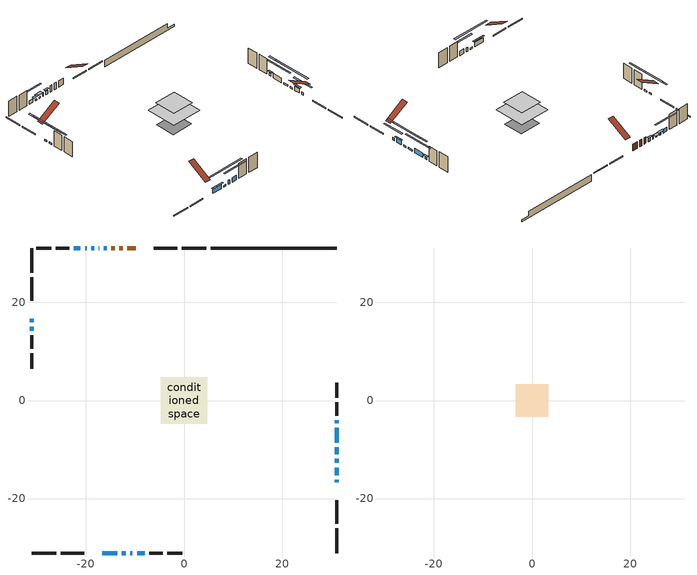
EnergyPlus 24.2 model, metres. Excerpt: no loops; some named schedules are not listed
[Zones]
conditioned space
 floor adiabatic (AdiabaticFloorConstruction): -4.74,-4.74 -4.74,4.74 4.74,4.74 4.74,-4.74 z3.05
 floor foundation (Slab1 construction): -3.35,-3.05 -3.35,3.05 3.35,3.05 3.35,-3.05 z-1.47
 wall outside (RimJoist1 construction): 4.57,31.1 -0.46,31.1 / -31.1,-31.1 -26.07,-31.1 / -31.1,31.1 -31.1,26.07 / 31.1,-31.1 31.1,-26.07 z0.61:0.91
 wall outside (RimJoist2 construction): -1.39,31.1 -6.19,31.1 / -25.14,-31.1 -20.34,-31.1 / -31.1,25.14 -31.1,20.34 / 31.1,-25.14 31.1,-20.34 z0.61:0.91
 wall outside (AdiabaticWallConstruction 1): -9.85,31.1 -11.58,31.1 / -12.51,31.1 -13.19,31.1 / -14.12,31.1 -14.81,31.1 z0.61:2.64
 wall outside (AdiabaticWallConstruction): 31.1,-16.68 31.1,-16.12 z0.61:1.5; 31.1,-15.2 31.1,-13.67 / -16.68,-31.1 -13.63,-31.1 / 31.1,-8.63 31.1,-5.58 / -9.58,-31.1 -8.05,-31.1 z0.61:2.01; -15.74,31.1 -16.33,31.1 z0.61:1.73; -17.25,31.1 -17.41,31.1 / -10.92,-31.1 -10.51,-31.1 z0.61:1.83; 31.1,-12.74 31.1,-11.88 / 31.1,-10.95 31.1,-9.55 / -12.71,-31.1 -11.84,-31.1 / -31.1,15.07 -31.1,14.2 z0.61:1.09; -31.1,16.68 -31.1,15.99 z0.61:1.02; -18.34,31.1 -18.87,31.1 z0.61:1.05; -19.8,31.1 -20.19,31.1 z0.61:1.12; -21.11,31.1 -22.46,31.1 z0.61:1.75; 31.1,-4.65 31.1,-4.06 z0.61:1.53
 wall outside (Wall1 construction): -23.39,31.1 -26.15,31.1 / -7.13,-31.1 -4.36,-31.1 / -31.1,13.28 -31.1,10.52 / 31.1,-3.13 31.1,-0.37 z0.61:5.49
 wall outside (Wall2 construction): -27.08,31.1 -30.17,31.1 / -3.43,-31.1 -0.34,-31.1 / -31.1,9.59 -31.1,6.49 / 31.1,0.56 31.1,3.65 z0.61:5.49
 wall foundation (FoundationWall1 construction): 5.5,31.1,-1.47 5.5,31.1,0.61 28.54,31.1,0.61 28.54,31.1,-0.8 31.1,31.1,-0.8 31.1,31.1,-1.47
 window (WindowConstruction 7): 31.1,-16.68 31.1,-16.12 z0.61:1.5
 window (WindowConstruction 4): 31.1,-15.2 31.1,-13.67 z0.61:2.01
 window (WindowConstruction 5): -15.74,31.1 -16.32,31.1 z0.61:1.73
 window (WindowConstruction 6): -16.68,-31.1 -13.63,-31.1 z0.61:2.01
 window (WindowConstruction 16): -17.25,31.1 -17.41,31.1 z0.61:1.83
 window (WindowConstruction 11): 31.1,-12.74 31.1,-11.88 z0.61:1.09
 window (WindowConstruction 12): 31.1,-10.95 31.1,-9.55 z0.61:1.09
 window (WindowConstruction 13): -12.71,-31.1 -11.84,-31.1 z0.61:1.09
 window (WindowConstruction 14): -31.1,16.68 -31.1,16 z0.61:1.02
 window (WindowConstruction 15): -31.1,15.07 -31.1,14.21 z0.61:1.09
 window (WindowConstruction 8): -10.91,-31.1 -10.51,-31.1 z0.61:1.83
 window (WindowConstruction 9): -18.34,31.1 -18.87,31.1 z0.61:1.04
 window (WindowConstruction 10): -19.8,31.1 -20.18,31.1 z0.61:1.12
 window (WindowConstruction): 31.1,-8.63 31.1,-5.58 z0.61:2.01
 window (WindowConstruction 1): -21.11,31.1 -22.46,31.1 z0.61:1.75
 window (WindowConstruction 2): -9.58,-31.1 -8.05,-31.1 z0.61:2.01
 window (WindowConstruction 3): 31.1,-4.65 31.1,-4.06 z0.61:1.52
 door (Door): -9.85,31.1 -11.58,31.1 z0.61:2.64
 door (Door 1): -12.51,31.1 -13.19,31.1 z0.61:2.64
 door (Door 2): -14.12,31.1 -14.81,31.1 z0.61:2.64
 ceiling adiabatic (AdiabaticFloorConstruction): 4.74,-4.74 4.74,4.74 -4.74,4.74 -4.74,-4.74 z3.05
attic - vented
 floor to conditioned space (Floor1 construction Reversed): -3.35,-3.35 -3.35,3.35 3.35,3.35 3.35,-3.35 z5.49
 roof outside (Roof1 construction): -8.92,31.1,5.49 -8.92,24.87,9.12 -7.12,24.87,9.12 -7.12,31.1,5.49; -17.61,-31.1,5.49 -17.61,-24.87,9.12 -19.41,-24.87,9.12 -19.41,-31.1,5.49; -31.1,17.61,5.49 -24.87,17.61,9.12 -24.87,19.41,9.12 -31.1,19.41,5.49; 31.1,-17.61,5.49 24.87,-17.61,9.12 24.87,-19.41,9.12 31.1,-19.41,5.49
shading: 31.1,-13.1 31.1,-19.7 31.5,-19.7 31.5,-13.1 z4.52; 31.1,-13.27 31.1,-15.6 31.51,-15.6 31.51,-13.27 z2.41; -16.72,31.1 -15.34,31.1 -15.34,31.51 -16.72,31.51 z2.13; -13.24,-31.1 -17.08,-31.1 -17.08,-31.51 -13.24,-31.51 z2.41; 31.1,-6.33 31.1,-18.29 31.5,-18.29 31.5,-6.33 z6.64; 31.1,-4 31.1,-16.5 31.5,-16.5 31.5,-4 z6.64; -6.29,-31.1 -18.26,-31.1 -18.26,-31.5 -6.29,-31.5 z6.64; -31.1,10.45 -31.1,22.23 -31.5,22.23 -31.5,10.45 z6.57; -31.1,8.66 -31.1,20.62 -31.5,20.62 -31.5,8.66 z6.64; -19.63,31.1 -17.58,31.1 -17.58,32.01 -19.63,32.01 z1.8; -20.91,31.1 -19.07,31.1 -19.07,31.5 -20.91,31.5 z1.85; 31.1,-2.44 31.1,-11.77 31.5,-11.77 31.5,-2.44 z5.15; -25.6,31.1 -17.97,31.1 -17.97,31.5 -25.6,31.5 z4.89; -4.91,-31.1 -12.72,-31.1 -12.72,-31.5 -4.91,-31.5 z5.15; 31.1,-3.66 31.1,-5.05 31.5,-5.05 31.5,-3.66 z1.92
[Building]
Building 1: Terrain=Suburbs
[Site:Location]
Sudbury AP_ON: Latitude {deg}=46.63; Longitude {deg}=-80.8; Time Zone {hr}=-5; Elevation {m}=348; Keep Site Location Information=Yes
[Site:GroundTemperature:Shallow]
-0.3816, -2.62727, -2.80711, -1.74143, 2.53671, 6.79491, 10.4865, 12.8251, 13.0238, 11.1217, 7.52425, 3.39668
[Site:WaterMainsTemperature]
Calculation Method=Schedule; Temperature Schedule=mains temperature schedule
[Material] Roughness=Rough; Thermal Absorptance=0.9
Name | Thickness {m} | Conductivity {W/m-K} | Density {kg/m3} | Specific Heat {J/kg-K} | Solar Absorptance | Visible Absorptance
asphalt or fiberglass shingles | 0.00635 | 0.162714 | 1121.4 | 1465.45 | 0.4 | 0.4
ceiling loosefill ins | 0.169333 | 0.0480833 | 16.02 | 1046.75 | 0.7 | 0.7
ceiling stud and cavity | 0.1397 | 0.596506 | 65.682 | 1177.47 | 0.7 | 0.7
concrete 4.0 in. | 0.1016 | 1.803125 | 2242.8 | 837.4 | 0.7 | 0.7
concrete 8.0 in. | 0.2032 | 1.803125 | 2242.8 | 837.4 | 0.7 | 0.7
door material | 0.04445 | 0.188738 | 512.64 | 1214.23 | 0.7 | 0.7
door material 1 | 0.04445 | 0.20624 | 512.64 | 1214.23 | 0.7 | 0.7
exterior vertical ins | 0.0345488 | 0.029427 | 32.04 | 1214.23 | 0.7 | 0.7
floor covering | 0.0127 | 0.0433444 | 54.468 | 1339.84 | 0.6 | 0.6
floor rigid ins; wall rigid ins | 0.512978 | 0.029427 | 32.04 | 1214.23 | 0.7 | 0.7
floor stud and cavity | 0.1397 | 1.75129 | 37.0049 | 1207.88 | 0.7 | 0.7
furniture material conditioned space 1 | 0.1524 | 0.115458 | 640.8 | 1214.23 | 0.6 | 0.6
gypsum board | 0.00254 | 0.160291 | 801 | 837.4 | 0.6 | 0.6
gypsum board 1 | 0.0127 | 0.160291 | 801 | 837.4 | 0.6 | 0.6
gypsum board 2 | 0.0127 | 0.160291 | 801 | 837.4 | 0.7 | 0.7
osb sheathing 0.5 in. | 0.0127 | 0.115458 | 512.64 | 1214.23 | 0.7 | 0.7
osb sheathing 0.75 in. | 0.01905 | 0.115458 | 512.64 | 1214.23 | 0.7 | 0.7
rim joist stud and cavity | 0.0508 | 0.177588 | 50.32683 | 1063.81 | 0.6 | 0.6
rim joist stud and cavity 1 | 0.0508 | 0.571797 | 50.32683 | 1063.81 | 0.6 | 0.6
wall stud and cavity | 0.0889 | 0.264034 | 50.32683 | 1063.81 | 0.7 | 0.7
wall stud and cavity 1 | 0.1397 | 1.27985 | 139.0536 | 1170.24 | 0.7 | 0.7
wall stud and cavity 2 | 0.0889 | 0.380278 | 52.3479 | 1209.89 | 0.7 | 0.7
wall stud and cavity 3 | 0.0889 | 0.391764 | 83.0341 | 1211.67 | 0.7 | 0.7
wood siding | 0.00254 | 0.102417 | 544.68 | 1172.36 | 0.4 | 0.4
wood siding 1 | 0.0254 | 0.102417 | 544.68 | 1172.36 | 0.4 | 0.4
wood siding 2; wood siding 3; wood siding 4 | 0.0254 | 0.102417 | 544.68 | 1172.36 | 0.7 | 0.7
[WindowMaterial:SimpleGlazingSystem]
Name | U-Factor {W/m2-K} | Solar Heat Gain Coefficient
WindowMaterial | 2.78903 | 0.6
WindowMaterial 1 | 2.78449 | 0.57
WindowMaterial 10 | 4.55546 | 0.53
WindowMaterial 2 | 2.762347 | 0.46
WindowMaterial 3 | 2.76632 | 0.48
WindowMaterial 4 | 5.31063 | 0.67
WindowMaterial 5 | 4.93078 | 0.6
WindowMaterial 6 | 4.81665 | 0.58
WindowMaterial 7 | 4.70366 | 0.52
WindowMaterial 8 | 4.863207 | 0.56
WindowMaterial 9 | 4.99721 | 0.62
[Construction]
AdiabaticFloorConstruction: floor stud and cavity, floor rigid ins, osb sheathing 0.75 in., floor covering
AdiabaticWallConstruction: wood siding 3, wall rigid ins, wall stud and cavity 2, gypsum board 1
AdiabaticWallConstruction 1: wood siding 4, wall rigid ins, wall stud and cavity 2, gypsum board 1
Door: door material
Door 1; Door 2: door material 1
Floor1 construction Reversed: gypsum board 1, ceiling stud and cavity, ceiling loosefill ins
FoundationWall1 construction: concrete 8.0 in., gypsum board 2
furniture construction conditioned space 1: furniture material conditioned space 1
PartitionWallConstruction: gypsum board 1, wall stud and cavity 3, gypsum board 1
RimJoist1 construction: wood siding 2, rim joist stud and cavity
RimJoist2 construction: wood siding 2, rim joist stud and cavity 1
Roof1 construction: asphalt or fiberglass shingles
Slab1 construction: concrete 4.0 in.
Wall1 construction: wood siding, wall stud and cavity, gypsum board
Wall2 construction: wood siding 1, osb sheathing 0.5 in., wall stud and cavity 1, gypsum board 1
WindowConstruction; WindowConstruction 2; WindowConstruction 4; WindowConstruction 6: WindowMaterial
WindowConstruction 1: WindowMaterial 1
WindowConstruction 10: WindowMaterial 6
WindowConstruction 11; WindowConstruction 13; WindowConstruction 15: WindowMaterial 7
WindowConstruction 12: WindowMaterial 8
WindowConstruction 14: WindowMaterial 9
WindowConstruction 16: WindowMaterial 10
WindowConstruction 3: WindowMaterial 2
WindowConstruction 5: WindowMaterial 3
WindowConstruction 7; WindowConstruction 8: WindowMaterial 4
WindowConstruction 9: WindowMaterial 5
[Zone] Multiplier=1; Part of Total Floor Area=Yes
Name | Volume {m3}
attic - vented | 25.2408
conditioned space | 332.6
[Space]
Name | Zone | Volume {m3}
attic - vented 1 | attic - vented | 25.2408
conditioned space 1 | conditioned space | 332.6
[ZoneInfiltration:EffectiveLeakageArea]
infil attic - vented 1: Zone or Space=attic - vented 1; Schedule=Always On Discrete; Effective Air Leakage Area {cm2}=1736.9; Stack Coefficient=0.000252534; Wind Coefficient=1.07369e-05
[ZoneMixing]
whole house fan mix: Zone or Space=attic - vented; Schedule=Always On Continuous; Design Flow Rate Calculation Method=Flow/Zone; Design Flow Rate {m3/s}=0; Source Zone or Space=conditioned space
[SurfaceProperty:ExposedFoundationPerimeter]
Slab1: Exposed Perimeter Calculation Method=TotalExposedPerimeter; Total Exposed Perimeter {m}=25.604
[InternalMass] Zone or ZoneList=conditioned space; Space or SpaceList=conditioned space 1
Name | Construction | Surface Area {m2}
furniture mass conditioned space 1 | furniture construction conditioned space 1 | 52.2398
partition wall mass | PartitionWallConstruction | 130.599
[Lights]
interior lighting: Zone or ZoneList or Space or SpaceList=conditioned space 1; Schedule=interior lighting schedule; Design Level Calculation Method=LightingLevel; Lighting Level {W}=343.2; Return Air Fraction=0; Fraction Radiant=0.6; Fraction Visible=0.2; Fraction Replaceable=1
[People]
occupants: Zone or ZoneList or Space or SpaceList=conditioned space 1; Number of People Schedule=occupants schedule; Number of People Calculation Method=People; Number of People=3; Fraction Radiant=0.314171; Sensible Heat Fraction=0.56303; Activity Level Schedule=occupants activity schedule; Carbon Dioxide Generation Rate {m3/s-W}=0; Enable ASHRAE 55 Comfort Warnings=No; Mean Radiant Temperature Calculation Type=EnclosureAveraged
[ElectricEquipment] Zone or ZoneList or Space or SpaceList=conditioned space 1; Design Level Calculation Method=EquipmentLevel
Name | Schedule | Design Level {W} | Fraction Latent | Fraction Radiant | Fraction Lost
clothes dryer | clothes dryer schedule | 140.772 | 0.015 | 0.081 | 0.85
clothes washer | clothes washer schedule | 32.1985 | 0.03 | 0.162 | 0.7
cooking range | cooking range schedule | 215.147 | 0.08 | 0.432 | 0.2
dishwasher | dishwasher schedule | 66.8632 | 0.3 | 0.18 | 0.4
fridge | fridge schedule | 72.9452 | 0 | 0.6 | 0
mech vent house fan | mech vent house fan schedule | 0 | 0 | 0 | 1
mech vent house fan cfis | mech vent house fan cfis schedule | 0 | 0 | 0 | 0
misc plug loads | misc plug loads schedule | 494.7 | 0.045 | 0.513 | 0.1
whole house fan | Always On Discrete | 0 | 0 | 0 | 1
[OtherEquipment] Zone or ZoneList or Space or SpaceList=conditioned space 1; Design Level Calculation Method=EquipmentLevel
Name | Fuel Type | Schedule | Design Level {W} | Fraction Latent | Fraction Radiant | Fraction Lost
clothes dryer 1 | Electricity | clothes dryer schedule | 0 | 0.015 | 0.081 | 0.85
cooking range 1 | Electricity | cooking range schedule | 0 | 0.08 | 0.432 | 0.2
general water use latent | None | general water use schedule | 62.594 | 1 | 0 | 0
general water use sensible | None | general water use schedule | -61.6891 | 0 | 0.6 | 0
mech vent house fan latent load | None | Always On Discrete | 0 | 1 | 0 | 0
mech vent house fan sensible load | None | Always On Discrete | 0 | 0 | 0 | 0
water heater energy adjustment1 | Electricity | Always On Discrete | 0.01 | 0 | 0 | 1
[ZoneInfiltration:DesignFlowRate] Zone or ZoneList or Space or SpaceList=conditioned space 1; Schedule=Always On Discrete; Design Flow Rate Calculation Method=Flow/Zone; Design Flow Rate {m3/s}=0
infil flow; natural vent flow; whole house fan flow
[Foundation:Kiva]
Foundation Kiva 1: Initial Indoor Air Temperature {C}=18; Wall Height Above Grade {m}=0.609996; Wall Depth Below Slab {m}=0.2032; Custom Block Material Name 1=exterior vertical ins; Custom Block Depth 1 {m}=2.07999; Custom Block X Position 1 {m}=0.2159; Custom Block Z Position 1 {m}=0
[Foundation:Kiva:Settings]
Soil Conductivity {W/m-K}=0.849921; Soil Density {kg/m3}=1842.3; Soil Specific Heat {J/kg-K}=418.7; Ground Solar Absorptivity=0.9; Ground Thermal Absorptivity=0.9; Ground Surface Roughness {m}=0.03; Far-Field Width {m}=40; Deep-Ground Boundary Condition=ZeroFlux; Deep-Ground Depth {m}=40; Minimum Cell Dimension {m}=0.2; Maximum Cell Growth Coefficient=3; Simulation Timestep=Timestep
[Exterior:Lights]
exterior lighting: Schedule=exterior lighting schedule; Design Level {W}=75.6
[Schedule:Constant]
Name | Hourly Value
Always On Continuous; mech vent house fan schedule; mech vent house fan cfis schedule; Always On Discrete | 1
occupants activity schedule | 117.228
fridge schedule | 0
[Schedule:Week:Daily]
interior lighting schedule Week Rule - Jan1-Jan27: interior lighting schedule day, interior lighting schedule day, interior lighting schedule day, interior lighting schedule day, interior lighting schedule day, interior lighting schedule day, interior lighting schedule day, interior lighting schedule default day, interior lighting schedule default day, interior lighting schedule default day, interior lighting schedule default day, interior lighting schedule default day
interior lighting schedule Week Rule - Jan28-Feb3: interior lighting schedule day, interior lighting schedule day, interior lighting schedule day, interior lighting schedule day, interior lighting schedule day 1, interior lighting schedule day 1, interior lighting schedule day 1, interior lighting schedule default day, interior lighting schedule default day, interior lighting schedule default day, interior lighting schedule default day, interior lighting schedule default day
interior lighting schedule Week Rule - Feb4-Feb24: interior lighting schedule day 1, interior lighting schedule day 1, interior lighting schedule day 1, interior lighting schedule day 1, interior lighting schedule day 1, interior lighting schedule day 1, interior lighting schedule day 1, interior lighting schedule default day, interior lighting schedule default day, interior lighting schedule default day, interior lighting schedule default day, interior lighting schedule default day
interior lighting schedule Week Rule - Feb25-Mar3: interior lighting schedule day 1, interior lighting schedule day 1, interior lighting schedule day 1, interior lighting schedule day 1, interior lighting schedule day 2, interior lighting schedule day 2, interior lighting schedule day 2, interior lighting schedule default day, interior lighting schedule default day, interior lighting schedule default day, interior lighting schedule default day, interior lighting schedule default day
interior lighting schedule Week Rule - Mar4-Mar31: interior lighting schedule day 2, interior lighting schedule day 2, interior lighting schedule day 2, interior lighting schedule day 2, interior lighting schedule day 2, interior lighting schedule day 2, interior lighting schedule day 2, interior lighting schedule default day, interior lighting schedule default day, interior lighting schedule default day, interior lighting schedule default day, interior lighting schedule default day
interior lighting schedule Week Rule - Apr1-Apr28: interior lighting schedule day 3, interior lighting schedule day 3, interior lighting schedule day 3, interior lighting schedule day 3, interior lighting schedule day 3, interior lighting schedule day 3, interior lighting schedule day 3, interior lighting schedule default day, interior lighting schedule default day, interior lighting schedule default day, interior lighting schedule default day, interior lighting schedule default day
interior lighting schedule Week Rule - Apr29-May5: interior lighting schedule day 3, interior lighting schedule day 3, interior lighting schedule day 4, interior lighting schedule day 4, interior lighting schedule day 4, interior lighting schedule day 4, interior lighting schedule day 4, interior lighting schedule default day, interior lighting schedule default day, interior lighting schedule default day, interior lighting schedule default day, interior lighting schedule default day
interior lighting schedule Week Rule - May6-May26: interior lighting schedule day 4, interior lighting schedule day 4, interior lighting schedule day 4, interior lighting schedule day 4, interior lighting schedule day 4, interior lighting schedule day 4, interior lighting schedule day 4, interior lighting schedule default day, interior lighting schedule default day, interior lighting schedule default day, interior lighting schedule default day, interior lighting schedule default day
interior lighting schedule Week Rule - May27-Jun2: interior lighting schedule day 4, interior lighting schedule day 4, interior lighting schedule day 4, interior lighting schedule day 4, interior lighting schedule day 4, interior lighting schedule day 5, interior lighting schedule day 5, interior lighting schedule default day, interior lighting schedule default day, interior lighting schedule default day, interior lighting schedule default day, interior lighting schedule default day
interior lighting schedule Week Rule - Jun3-Jun30: interior lighting schedule day 5, interior lighting schedule day 5, interior lighting schedule day 5, interior lighting schedule day 5, interior lighting schedule day 5, interior lighting schedule day 5, interior lighting schedule day 5, interior lighting schedule default day, interior lighting schedule default day, interior lighting schedule default day, interior lighting schedule default day, interior lighting schedule default day
interior lighting schedule Week Rule - Jul1-Jul28: interior lighting schedule day 6, interior lighting schedule day 6, interior lighting schedule day 6, interior lighting schedule day 6, interior lighting schedule day 6, interior lighting schedule day 6, interior lighting schedule day 6, interior lighting schedule default day, interior lighting schedule default day, interior lighting schedule default day, interior lighting schedule default day, interior lighting schedule default day
interior lighting schedule Week Rule - Jul29-Aug4: interior lighting schedule day 6, interior lighting schedule day 6, interior lighting schedule day 6, interior lighting schedule day 7, interior lighting schedule day 7, interior lighting schedule day 7, interior lighting schedule day 7, interior lighting schedule default day, interior lighting schedule default day, interior lighting schedule default day, interior lighting schedule default day, interior lighting schedule default day
interior lighting schedule Week Rule - Aug5-Aug25: interior lighting schedule day 7, interior lighting schedule day 7, interior lighting schedule day 7, interior lighting schedule day 7, interior lighting schedule day 7, interior lighting schedule day 7, interior lighting schedule day 7, interior lighting schedule default day, interior lighting schedule default day, interior lighting schedule default day, interior lighting schedule default day, interior lighting schedule default day
interior lighting schedule Week Rule - Aug26-Sep1: interior lighting schedule day 7, interior lighting schedule day 7, interior lighting schedule day 7, interior lighting schedule day 7, interior lighting schedule day 7, interior lighting schedule day 7, interior lighting schedule day 8, interior lighting schedule default day, interior lighting schedule default day, interior lighting schedule default day, interior lighting schedule default day, interior lighting schedule default day
interior lighting schedule Week Rule - Sep2-Sep29: interior lighting schedule day 8, interior lighting schedule day 8, interior lighting schedule day 8, interior lighting schedule day 8, interior lighting schedule day 8, interior lighting schedule day 8, interior lighting schedule day 8, interior lighting schedule default day, interior lighting schedule default day, interior lighting schedule default day, interior lighting schedule default day, interior lighting schedule default day
interior lighting schedule Week Rule - Sep30-Oct6: interior lighting schedule day 8, interior lighting schedule day 9, interior lighting schedule day 9, interior lighting schedule day 9, interior lighting schedule day 9, interior lighting schedule day 9, interior lighting schedule day 9, interior lighting schedule default day, interior lighting schedule default day, interior lighting schedule default day, interior lighting schedule default day, interior lighting schedule default day
interior lighting schedule Week Rule - Oct7-Oct27: interior lighting schedule day 9, interior lighting schedule day 9, interior lighting schedule day 9, interior lighting schedule day 9, interior lighting schedule day 9, interior lighting schedule day 9, interior lighting schedule day 9, interior lighting schedule default day, interior lighting schedule default day, interior lighting schedule default day, interior lighting schedule default day, interior lighting schedule default day
interior lighting schedule Week Rule - Oct28-Nov3: interior lighting schedule day 9, interior lighting schedule day 9, interior lighting schedule day 9, interior lighting schedule day 9, interior lighting schedule day 10, interior lighting schedule day 10, interior lighting schedule day 10, interior lighting schedule default day, interior lighting schedule default day, interior lighting schedule default day, interior lighting schedule default day, interior lighting schedule default day
interior lighting schedule Week Rule - Nov4-Nov24: interior lighting schedule day 10, interior lighting schedule day 10, interior lighting schedule day 10, interior lighting schedule day 10, interior lighting schedule day 10, interior lighting schedule day 10, interior lighting schedule day 10, interior lighting schedule default day, interior lighting schedule default day, interior lighting schedule default day, interior lighting schedule default day, interior lighting schedule default day
interior lighting schedule Week Rule - Nov25-Dec1: interior lighting schedule day 10, interior lighting schedule day 10, interior lighting schedule day 10, interior lighting schedule day 10, interior lighting schedule day 10, interior lighting schedule day 10, interior lighting schedule day 11, interior lighting schedule default day, interior lighting schedule default day, interior lighting schedule default day, interior lighting schedule default day, interior lighting schedule default day
interior lighting schedule Week Rule - Dec2-Dec31: interior lighting schedule day 11, interior lighting schedule day 11, interior lighting schedule day 11, interior lighting schedule day 11, interior lighting schedule day 11, interior lighting schedule day 11, interior lighting schedule day 11, interior lighting schedule default day, interior lighting schedule default day, interior lighting schedule default day, interior lighting schedule default day, interior lighting schedule default day
occupants schedule Week Rule - Jan1-Dec31: occupants schedule day, occupants schedule day, occupants schedule day, occupants schedule day, occupants schedule day, occupants schedule day, occupants schedule day, occupants schedule default day, occupants schedule default day, occupants schedule default day, occupants schedule default day, occupants schedule default day
clothes dryer schedule Week Rule - Jan1-Dec31: clothes dryer schedule day, clothes dryer schedule day, clothes dryer schedule day, clothes dryer schedule day, clothes dryer schedule day, clothes dryer schedule day, clothes dryer schedule day, clothes dryer schedule default day, clothes dryer schedule default day, clothes dryer schedule default day, clothes dryer schedule default day, clothes dryer schedule default day
clothes washer schedule Week Rule - Jan1-Dec31: clothes washer schedule day, clothes washer schedule day, clothes washer schedule day, clothes washer schedule day, clothes washer schedule day, clothes washer schedule day, clothes washer schedule day, clothes washer schedule default day, clothes washer schedule default day, clothes washer schedule default day, clothes washer schedule default day, clothes washer schedule default day
cooking range schedule Week Rule - Jan1-Dec31: cooking range schedule day, cooking range schedule day, cooking range schedule day, cooking range schedule day, cooking range schedule day, cooking range schedule day, cooking range schedule day, cooking range schedule default day, cooking range schedule default day, cooking range schedule default day, cooking range schedule default day, cooking range schedule default day
dishwasher schedule Week Rule - Jan1-Dec31: dishwasher schedule day, dishwasher schedule day, dishwasher schedule day, dishwasher schedule day, dishwasher schedule day, dishwasher schedule day, dishwasher schedule day, dishwasher schedule default day, dishwasher schedule default day, dishwasher schedule default day, dishwasher schedule default day, dishwasher schedule default day
misc plug loads schedule Week Rule - Jan1-Dec31: misc plug loads schedule day, misc plug loads schedule day, misc plug loads schedule day, misc plug loads schedule day, misc plug loads schedule day, misc plug loads schedule day, misc plug loads schedule day, misc plug loads schedule default day, misc plug loads schedule default day, misc plug loads schedule default day, misc plug loads schedule default day, misc plug loads schedule default day
general water use schedule Week Rule - Jan1-Dec31: general water use schedule day, general water use schedule day, general water use schedule day, general water use schedule day, general water use schedule day, general water use schedule day, general water use schedule day, general water use schedule default day, general water use schedule default day, general water use schedule default day, general water use schedule default day, general water use schedule default day
exterior lighting schedule Week Rule - Jan1-Jan27: exterior lighting schedule day, exterior lighting schedule day, exterior lighting schedule day, exterior lighting schedule day, exterior lighting schedule day, exterior lighting schedule day, exterior lighting schedule day, exterior lighting schedule default day, exterior lighting schedule default day, exterior lighting schedule default day, exterior lighting schedule default day, exterior lighting schedule default day
exterior lighting schedule Week Rule - Jan28-Feb3: exterior lighting schedule day, exterior lighting schedule day, exterior lighting schedule day, exterior lighting schedule day, exterior lighting schedule day 1, exterior lighting schedule day 1, exterior lighting schedule day 1, exterior lighting schedule default day, exterior lighting schedule default day, exterior lighting schedule default day, exterior lighting schedule default day, exterior lighting schedule default day
exterior lighting schedule Week Rule - Feb4-Feb24: exterior lighting schedule day 1, exterior lighting schedule day 1, exterior lighting schedule day 1, exterior lighting schedule day 1, exterior lighting schedule day 1, exterior lighting schedule day 1, exterior lighting schedule day 1, exterior lighting schedule default day, exterior lighting schedule default day, exterior lighting schedule default day, exterior lighting schedule default day, exterior lighting schedule default day
exterior lighting schedule Week Rule - Feb25-Mar3: exterior lighting schedule day 1, exterior lighting schedule day 1, exterior lighting schedule day 1, exterior lighting schedule day 1, exterior lighting schedule day 2, exterior lighting schedule day 2, exterior lighting schedule day 2, exterior lighting schedule default day, exterior lighting schedule default day, exterior lighting schedule default day, exterior lighting schedule default day, exterior lighting schedule default day
exterior lighting schedule Week Rule - Mar4-Mar31: exterior lighting schedule day 2, exterior lighting schedule day 2, exterior lighting schedule day 2, exterior lighting schedule day 2, exterior lighting schedule day 2, exterior lighting schedule day 2, exterior lighting schedule day 2, exterior lighting schedule default day, exterior lighting schedule default day, exterior lighting schedule default day, exterior lighting schedule default day, exterior lighting schedule default day
exterior lighting schedule Week Rule - Apr1-Apr28: exterior lighting schedule day 3, exterior lighting schedule day 3, exterior lighting schedule day 3, exterior lighting schedule day 3, exterior lighting schedule day 3, exterior lighting schedule day 3, exterior lighting schedule day 3, exterior lighting schedule default day, exterior lighting schedule default day, exterior lighting schedule default day, exterior lighting schedule default day, exterior lighting schedule default day
exterior lighting schedule Week Rule - Apr29-May5: exterior lighting schedule day 3, exterior lighting schedule day 3, exterior lighting schedule day 4, exterior lighting schedule day 4, exterior lighting schedule day 4, exterior lighting schedule day 4, exterior lighting schedule day 4, exterior lighting schedule default day, exterior lighting schedule default day, exterior lighting schedule default day, exterior lighting schedule default day, exterior lighting schedule default day
exterior lighting schedule Week Rule - May6-May26: exterior lighting schedule day 4, exterior lighting schedule day 4, exterior lighting schedule day 4, exterior lighting schedule day 4, exterior lighting schedule day 4, exterior lighting schedule day 4, exterior lighting schedule day 4, exterior lighting schedule default day, exterior lighting schedule default day, exterior lighting schedule default day, exterior lighting schedule default day, exterior lighting schedule default day
exterior lighting schedule Week Rule - May27-Jun2: exterior lighting schedule day 4, exterior lighting schedule day 4, exterior lighting schedule day 4, exterior lighting schedule day 4, exterior lighting schedule day 4, exterior lighting schedule day 5, exterior lighting schedule day 5, exterior lighting schedule default day, exterior lighting schedule default day, exterior lighting schedule default day, exterior lighting schedule default day, exterior lighting schedule default day
exterior lighting schedule Week Rule - Jun3-Jun30: exterior lighting schedule day 5, exterior lighting schedule day 5, exterior lighting schedule day 5, exterior lighting schedule day 5, exterior lighting schedule day 5, exterior lighting schedule day 5, exterior lighting schedule day 5, exterior lighting schedule default day, exterior lighting schedule default day, exterior lighting schedule default day, exterior lighting schedule default day, exterior lighting schedule default day
exterior lighting schedule Week Rule - Jul1-Jul28: exterior lighting schedule day 6, exterior lighting schedule day 6, exterior lighting schedule day 6, exterior lighting schedule day 6, exterior lighting schedule day 6, exterior lighting schedule day 6, exterior lighting schedule day 6, exterior lighting schedule default day, exterior lighting schedule default day, exterior lighting schedule default day, exterior lighting schedule default day, exterior lighting schedule default day
exterior lighting schedule Week Rule - Jul29-Aug4: exterior lighting schedule day 6, exterior lighting schedule day 6, exterior lighting schedule day 6, exterior lighting schedule day 7, exterior lighting schedule day 7, exterior lighting schedule day 7, exterior lighting schedule day 7, exterior lighting schedule default day, exterior lighting schedule default day, exterior lighting schedule default day, exterior lighting schedule default day, exterior lighting schedule default day
exterior lighting schedule Week Rule - Aug5-Aug25: exterior lighting schedule day 7, exterior lighting schedule day 7, exterior lighting schedule day 7, exterior lighting schedule day 7, exterior lighting schedule day 7, exterior lighting schedule day 7, exterior lighting schedule day 7, exterior lighting schedule default day, exterior lighting schedule default day, exterior lighting schedule default day, exterior lighting schedule default day, exterior lighting schedule default day
exterior lighting schedule Week Rule - Aug26-Sep1: exterior lighting schedule day 7, exterior lighting schedule day 7, exterior lighting schedule day 7, exterior lighting schedule day 7, exterior lighting schedule day 7, exterior lighting schedule day 7, exterior lighting schedule day 8, exterior lighting schedule default day, exterior lighting schedule default day, exterior lighting schedule default day, exterior lighting schedule default day, exterior lighting schedule default day
exterior lighting schedule Week Rule - Sep2-Sep29: exterior lighting schedule day 8, exterior lighting schedule day 8, exterior lighting schedule day 8, exterior lighting schedule day 8, exterior lighting schedule day 8, exterior lighting schedule day 8, exterior lighting schedule day 8, exterior lighting schedule default day, exterior lighting schedule default day, exterior lighting schedule default day, exterior lighting schedule default day, exterior lighting schedule default day
exterior lighting schedule Week Rule - Sep30-Oct6: exterior lighting schedule day 8, exterior lighting schedule day 9, exterior lighting schedule day 9, exterior lighting schedule day 9, exterior lighting schedule day 9, exterior lighting schedule day 9, exterior lighting schedule day 9, exterior lighting schedule default day, exterior lighting schedule default day, exterior lighting schedule default day, exterior lighting schedule default day, exterior lighting schedule default day
exterior lighting schedule Week Rule - Oct7-Oct27: exterior lighting schedule day 9, exterior lighting schedule day 9, exterior lighting schedule day 9, exterior lighting schedule day 9, exterior lighting schedule day 9, exterior lighting schedule day 9, exterior lighting schedule day 9, exterior lighting schedule default day, exterior lighting schedule default day, exterior lighting schedule default day, exterior lighting schedule default day, exterior lighting schedule default day
exterior lighting schedule Week Rule - Oct28-Nov3: exterior lighting schedule day 9, exterior lighting schedule day 9, exterior lighting schedule day 9, exterior lighting schedule day 9, exterior lighting schedule day 10, exterior lighting schedule day 10, exterior lighting schedule day 10, exterior lighting schedule default day, exterior lighting schedule default day, exterior lighting schedule default day, exterior lighting schedule default day, exterior lighting schedule default day
[Schedule:Year]
interior lighting schedule: interior lighting schedule Week Rule - Jan1-Jan27, 1, 1, 1, 27, interior lighting schedule Week Rule - Jan28-Feb3, 1, 28, 2, 3, interior lighting schedule Week Rule - Feb4-Feb24, 2, 4, 2, 24, interior lighting schedule Week Rule - Feb25-Mar3, 2, 25, 3, 3, interior lighting schedule Week Rule - Mar4-Mar31, 3, 4, 3, 31, interior lighting schedule Week Rule - Apr1-Apr28, 4, 1, 4, 28, interior lighting schedule Week Rule - Apr29-May5, 4, 29, 5, 5, interior lighting schedule Week Rule - May6-May26, 5, 6, 5, 26, interior lighting schedule Week Rule - May27-Jun2, 5, 27, 6, 2, interior lighting schedule Week Rule - Jun3-Jun30, 6, 3, 6, 30, interior lighting schedule Week Rule - Jul1-Jul28, 7, 1, 7, 28, interior lighting schedule Week Rule - Jul29-Aug4, 7, 29, 8, 4, interior lighting schedule Week Rule - Aug5-Aug25, 8, 5, 8, 25, interior lighting schedule Week Rule - Aug26-Sep1, 8, 26, 9, 1, interior lighting schedule Week Rule - Sep2-Sep29, 9, 2, 9, 29, interior lighting schedule Week Rule - Sep30-Oct6, 9, 30, 10, 6, interior lighting schedule Week Rule - Oct7-Oct27, 10, 7, 10, 27, interior lighting schedule Week Rule - Oct28-Nov3, 10, 28, 11, 3, interior lighting schedule Week Rule - Nov4-Nov24, 11, 4, 11, 24, interior lighting schedule Week Rule - Nov25-Dec1, 11, 25, 12, 1, interior lighting schedule Week Rule - Dec2-Dec31, 12, 2, 12, 31
occupants schedule: occupants schedule Week Rule - Jan1-Dec31, 1, 1, 12, 31
clothes dryer schedule: clothes dryer schedule Week Rule - Jan1-Dec31, 1, 1, 12, 31
clothes washer schedule: clothes washer schedule Week Rule - Jan1-Dec31, 1, 1, 12, 31
cooking range schedule: cooking range schedule Week Rule - Jan1-Dec31, 1, 1, 12, 31
dishwasher schedule: dishwasher schedule Week Rule - Jan1-Dec31, 1, 1, 12, 31
misc plug loads schedule: misc plug loads schedule Week Rule - Jan1-Dec31, 1, 1, 12, 31
general water use schedule: general water use schedule Week Rule - Jan1-Dec31, 1, 1, 12, 31
exterior lighting schedule: exterior lighting schedule Week Rule - Jan1-Jan27, 1, 1, 1, 27, exterior lighting schedule Week Rule - Jan28-Feb3, 1, 28, 2, 3, exterior lighting schedule Week Rule - Feb4-Feb24, 2, 4, 2, 24, exterior lighting schedule Week Rule - Feb25-Mar3, 2, 25, 3, 3, exterior lighting schedule Week Rule - Mar4-Mar31, 3, 4, 3, 31, exterior lighting schedule Week Rule - Apr1-Apr28, 4, 1, 4, 28, exterior lighting schedule Week Rule - Apr29-May5, 4, 29, 5, 5, exterior lighting schedule Week Rule - May6-May26, 5, 6, 5, 26, exterior lighting schedule Week Rule - May27-Jun2, 5, 27, 6, 2, exterior lighting schedule Week Rule - Jun3-Jun30, 6, 3, 6, 30, exterior lighting schedule Week Rule - Jul1-Jul28, 7, 1, 7, 28, exterior lighting schedule Week Rule - Jul29-Aug4, 7, 29, 8, 4, exterior lighting schedule Week Rule - Aug5-Aug25, 8, 5, 8, 25, exterior lighting schedule Week Rule - Aug26-Sep1, 8, 26, 9, 1, exterior lighting schedule Week Rule - Sep2-Sep29, 9, 2, 9, 29, exterior lighting schedule Week Rule - Sep30-Oct6, 9, 30, 10, 6, exterior lighting schedule Week Rule - Oct7-Oct27, 10, 7, 10, 27, exterior lighting schedule Week Rule - Oct28-Nov3, 10, 28, 11, 3, exterior lighting schedule Week Rule - Nov4-Nov24, 11, 4, 11, 24, exterior lighting schedule Week Rule - Nov25-Dec1, 11, 25, 12, 1, exterior lighting schedule Week Rule - Dec2-Dec31, 12, 2, 12, 31
[Schedule:Compact]
mains temperature schedule: Through: 01/01, For: AllDays, Until: 24:00, 4.89722, Through: 01/02, For: AllDays, Until: 24:00, 4.825, Through: 01/03, For: AllDays, Until: 24:00, 4.75389, Through: 01/04, For: AllDays, Until: 24:00, 4.68333, Through: 01/05, For: AllDays, Until: 24:00, 4.61444, Through: 01/06, For: AllDays, Until: 24:00, 4.54611, Through: 01/07, For: AllDays, Until: 24:00, 4.47889, Through: 01/08, For: AllDays, Until: 24:00, 4.41333, Through: 01/09, For: AllDays, Until: 24:00, 4.34833, Through: 01/10, For: AllDays, Until: 24:00, 4.285, Through: 01/11, For: AllDays, Until: 24:00, 4.22278, Through: 01/12, For: AllDays, Until: 24:00, 4.16111, Through: 01/13, For: AllDays, Until: 24:00, 4.10167, Through: 01/14, For: AllDays, Until: 24:00, 4.04278, Through: 01/15, For: AllDays, Until: 24:00, 3.985, Through: 01/16, For: AllDays, Until: 24:00, 3.92889, Through: 01/17, For: AllDays, Until: 24:00, 3.87389, Through: 01/18, For: AllDays, Until: 24:00, 3.82056, Through: 01/19, For: AllDays, Until: 24:00, 3.76833, Through: 01/20, For: AllDays, Until: 24:00, 3.71722, Through: 01/21, For: AllDays, Until: 24:00, 3.66778, Through: 01/22, For: AllDays, Until: 24:00, 3.61944, Through: 01/23, For: AllDays, Until: 24:00, 3.57278, Through: 01/24, For: AllDays, Until: 24:00, 3.52722, Through: 01/25, For: AllDays, Until: 24:00, 3.48333, Through: 01/26, For: AllDays, Until: 24:00, 3.44056, Through: 01/27, For: AllDays, Until: 24:00, 3.39944, Through: 01/28, For: AllDays, Until: 24:00, 3.35944, Through: 01/29, For: AllDays, Until: 24:00, 3.32111, Through: 01/30, For: AllDays, Until: 24:00, 3.28444, Through: 01/31, For: AllDays, Until: 24:00, 3.24889, Through: 02/01, For: AllDays, Until: 24:00, 3.215, Through: 02/02, For: AllDays, Until: 24:00, 3.18278, Through: 02/03, For: AllDays, Until: 24:00, 3.15167, Through: 02/04, For: AllDays, Until: 24:00, 3.12278, Through: 02/05, For: AllDays, Until: 24:00, 3.095, Through: 02/06, For: AllDays, Until: 24:00, 3.06833, Through: 02/07, For: AllDays, Until: 24:00, 3.04389, Through: 02/08, For: AllDays, Until: 24:00, 3.02056, Through: 02/09, For: AllDays, Until: 24:00, 2.99889, Through: 02/10, For: AllDays, Until: 24:00, 2.97889, Through: 02/11, For: AllDays, Until: 24:00, 2.96056, Through: 02/12, For: AllDays, Until: 24:00, 2.94333, Through: 02/13, For: AllDays, Until: 24:00, 2.92833, Through: 02/14, For: AllDays, Until: 24:00, 2.91444, Through: 02/15, For: AllDays, Until: 24:00, 2.90222, Through: 02/16, For: AllDays, Until: 24:00, 2.89167, Through: 02/17, For: AllDays, Until: 24:00, 2.88278, Through: 02/18, For: AllDays, Until: 24:00, 2.87556, Through: 02/19, For: AllDays, Until: 24:00, 2.86944, Through: 02/20, For: AllDays, Until: 24:00, 2.86556, Through: 02/21, For: AllDays, Until: 24:00, 2.86278, Through: 02/22, For: AllDays, Until: 24:00, 2.86222, Through: 02/23, For: AllDays, Until: 24:00, 2.86278, Through: 02/24, For: AllDays, Until: 24:00, 2.865, Through: 02/25, For: AllDays, Until: 24:00, 2.86889, Through: 02/26, For: AllDays, Until: 24:00, 2.87444, Through: 02/27, For: AllDays, Until: 24:00, 2.88111, Through: 02/28, For: AllDays, Until: 24:00, 2.89, Through: 03/01, For: AllDays, Until: 24:00, 2.9, Through: 03/02, For: AllDays, Until: 24:00, 2.91222, Through: 03/03, For: AllDays, Until: 24:00, 2.92556, Through: 03/04, For: AllDays, Until: 24:00, 2.94056, Through: 03/05, For: AllDays, Until: 24:00, 2.95722, Through: 03/06, For: AllDays, Until: 24:00, 2.97556, Through: 03/07, For: AllDays, Until: 24:00, 2.995, Through: 03/08, For: AllDays, Until: 24:00, 3.01611, Through: 03/09, For: AllDays, Until: 24:00, 3.03944, Through: 03/10, For: AllDays, Until: 24:00, 3.06389, Through: 03/11, For: AllDays, Until: 24:00, 3.08944, Through: 03/12, For: AllDays, Until: 24:00, 3.11722, Through: 03/13, For: AllDays, Until: 24:00, 3.14611, Through: 03/14, For: AllDays, Until: 24:00, 3.17667, Through: 03/15, For: AllDays, Until: 24:00, 3.20889, Through: 03/16, For: AllDays, Until: 24:00, 3.24222, Through: 03/17, For: AllDays, Until: 24:00, 3.27722, Through: 03/18, For: AllDays, Until: 24:00, 3.31389, Through: 03/19, For: AllDays, Until: 24:00, 3.35222, Through: 03/20, For: AllDays, Until: 24:00, 3.39167, Through: 03/21, For: AllDays, Until: 24:00, 3.43222, Through: 03/22, For: AllDays, Until: 24:00, 3.475, Through: 03/23, For: AllDays, Until: 24:00, 3.51833, Through: 03/24, For: AllDays, Until: 24:00, 3.56389, Through: 03/25, For: AllDays, Until: 24:00, 3.61056, Through: 03/26, For: AllDays, Until: 24:00, 3.65833, Through: 03/27, For: AllDays, Until: 24:00, 3.70778, Through: 03/28, For: AllDays, Until: 24:00, 3.75833, Through: 03/29, For: AllDays, Until: 24:00, 3.81056, Through: 03/30, For: AllDays, Until: 24:00, 3.86389, Through: 03/31, For: AllDays, Until: 24:00, 3.91833, Through: 04/01, For: AllDays, Until: 24:00, 3.97444, Through: 04/02, For: AllDays, Until: 24:00, 4.03167, Through: 04/03, For: AllDays, Until: 24:00, 4.09, Through: 04/04, For: AllDays, Until: 24:00, 4.15, Through: 04/05, For: AllDays, Until: 24:00, 4.21056, Through: 04/06, For: AllDays, Until: 24:00, 4.27278, Through: 04/07, For: AllDays, Until: 24:00, 4.33611, Through: 04/08, For: AllDays, Until: 24:00, 4.40056, Through: 04/09, For: AllDays, Until: 24:00, 4.46611, Through: 04/10, For: AllDays, Until: 24:00, 4.53333, Through: 04/11, For: AllDays, Until: 24:00, 4.60111, Through: 04/12, For: AllDays, Until: 24:00, 4.67, Through: 04/13, For: AllDays, Until: 24:00, 4.74, Through: 04/14, For: AllDays, Until: 24:00, 4.81111, Through: 04/15, For: AllDays, Until: 24:00, 4.88333, Through: 04/16, For: AllDays, Until: 24:00, 4.95667, Through: 04/17, For: AllDays, Until: 24:00, 5.03056, Through: 04/18, For: AllDays, Until: 24:00, 5.10556, Through: 04/19, For: AllDays, Until: 24:00, 5.18167, Through: 04/20, For: AllDays, Until: 24:00, 5.25889, Through: 04/21, For: AllDays, Until: 24:00, 5.33667, Through: 04/22, For: AllDays, Until: 24:00, 5.415, Through: 04/23, For: AllDays, Until: 24:00, 5.495, Through: 04/24, For: AllDays, Until: 24:00, 5.575, Through: 04/25, For: AllDays, Until: 24:00, 5.65611, Through: 04/26, For: AllDays, Until: 24:00, 5.73833, Through: 04/27, For: AllDays, Until: 24:00, 5.82111, Through: 04/28, For: AllDays, Until: 24:00, 5.90444, Through: 04/29, For: AllDays, Until: 24:00, 5.98833, Through: 04/30, For: AllDays, Until: 24:00, 6.07333, Through: 05/01, For: AllDays, Until: 24:00, 6.15889, Through: 05/02, For: AllDays, Until: 24:00, 6.245, Through: 05/03, For: AllDays, Until: 24:00, 6.33167, Through: 05/04, For: AllDays, Until: 24:00, 6.41889, Through: 05/05, For: AllDays, Until: 24:00, 6.50667, Through: 05/06, For: AllDays, Until: 24:00, 6.595, Through: 05/07, For: AllDays, Until: 24:00, 6.68389, Through: 05/08, For: AllDays, Until: 24:00, 6.77333, Through: 05/09, For: AllDays, Until: 24:00, 6.86333, Through: 05/10, For: AllDays, Until: 24:00, 6.95333, Through: 05/11, For: AllDays, Until: 24:00, 7.04389, Through: 05/12, For: AllDays, Until: 24:00, 7.135, Through: 05/13, For: AllDays, Until: 24:00, 7.22611, Through: 05/14, For: AllDays, Until: 24:00, 7.31778, Through: 05/15, For: AllDays, Until: 24:00, 7.40944, Through: 05/16, For: AllDays, Until: 24:00, 7.50167, Through: 05/17, For: AllDays, Until: 24:00, 7.59389, Through: 05/18, For: AllDays, Until: 24:00, 7.68667, Through: 05/19, For: AllDays, Until: 24:00, 7.77944, Through: 05/20, For: AllDays, Until: 24:00, 7.87222, Through: 05/21, For: AllDays, Until: 24:00, 7.96556, Through: 05/22, For: AllDays, Until: 24:00, 8.05833, Through: 05/23, For: AllDays, Until: 24:00, 8.15167, Through: 05/24, For: AllDays, Until: 24:00, 8.245, Through: 05/25, For: AllDays, Until: 24:00, 8.33833, Through: 05/26, For: AllDays, Until: 24:00, 8.43167, Through: 05/27, For: AllDays, Until: 24:00, 8.52444, Through: 05/28, For: AllDays, Until: 24:00, 8.61778, Through: 05/29, For: AllDays, Until: 24:00, 8.71056, Through: 05/30, For: AllDays, Until: 24:00, 8.80333, Through: 05/31, For: AllDays, Until: 24:00, 8.89611, Through: 06/01, For: AllDays, Until: 24:00, 8.98889, Through: 06/02, For: AllDays, Until: 24:00, 9.08111, Through: 06/03, For: AllDays, Until: 24:00, 9.17333, Through: 06/04, For: AllDays, Until: 24:00, 9.265, Through: 06/05, For: AllDays, Until: 24:00, 9.35667, Through: 06/06, For: AllDays, Until: 24:00, 9.44778, Through: 06/07, For: AllDays, Until: 24:00, 9.53889, Through: 06/08, For: AllDays, Until: 24:00, 9.62889, Through: 06/09, For: AllDays, Until: 24:00, 9.71944, Through: 06/10, For: AllDays, Until: 24:00, 9.80889, Through: 06/11, For: AllDays, Until: 24:00, 9.89833, Through: 06/12, For: AllDays, Until: 24:00, 9.98667, Through: 06/13, For: AllDays, Until: 24:00, 10.075, Through: 06/14, For: AllDays, Until: 24:00, 10.1628, Through: 06/15, For: AllDays, Until: 24:00, 10.25, Through: 06/16, For: AllDays, Until: 24:00, 10.3367, Through: 06/17, For: AllDays, Until: 24:00, 10.4222, Through: 06/18, For: AllDays, Until: 24:00, 10.5078, Through: 06/19, For: AllDays, Until: 24:00, 10.5922, Through: 06/20, For: AllDays, Until: 24:00, 10.6761, Through: 06/21, For: AllDays, Until: 24:00, 10.7594, Through: 06/22, For: AllDays, Until: 24:00, 10.8422, Through: 06/23, For: AllDays, Until: 24:00, 10.9239, Through: 06/24, For: AllDays, Until: 24:00, 11.005, Through: 06/25, For: AllDays, Until: 24:00, 11.085, Through: 06/26, For: AllDays, Until: 24:00, 11.1644, Through: 06/27, For: AllDays, Until: 24:00, 11.2428, Through: 06/28, For: AllDays, Until: 24:00, 11.3206, Through: 06/29, For: AllDays, Until: 24:00, 11.3972, Through: 06/30, For: AllDays, Until: 24:00, 11.4728, Through: 07/01, For: AllDays, Until: 24:00, 11.5478, Through: 07/02, For: AllDays, Until: 24:00, 11.6217, Through: 07/03, For: AllDays, Until: 24:00, 11.6944, Through: 07/04, For: AllDays, Until: 24:00, 11.7667, Through: 07/05, For: AllDays, Until: 24:00, 11.8372, Through: 07/06, For: AllDays, Until: 24:00, 11.9072, Through: 07/07, For: AllDays, Until: 24:00, 11.9756, Through: 07/08, For: AllDays, Until: 24:00, 12.0433, Through: 07/09, For: AllDays, Until: 24:00, 12.11, Through: 07/10, For: AllDays, Until: 24:00, 12.1756, Through: 07/11, For: AllDays, Until: 24:00, 12.2394, Through: 07/12, For: AllDays, Until: 24:00, 12.3028, Through: 07/13, For: AllDays, Until: 24:00, 12.3644, Through: 07/14, For: AllDays, Until: 24:00, 12.425, Through: 07/15, For: AllDays, Until: 24:00, 12.4844, Through: 07/16, For: AllDays, Until: 24:00, 12.5428, Through: 07/17, For: AllDays, Until: 24:00, 12.5994, Through: 07/18, For: AllDays, Until: 24:00, 12.655, Through: 07/19, For: AllDays, Until: 24:00, 12.7094, Through: 07/20, For: AllDays, Until: 24:00, 12.7628, Through: 07/21, For: AllDays, Until: 24:00, 12.8144, Through: 07/22, For: AllDays, Until: 24:00, 12.8644, Through: 07/23, For: AllDays, Until: 24:00, 12.9133, Through: 07/24, For: AllDays, Until: 24:00, 12.9611, Through: 07/25, For: AllDays, Until: 24:00, 13.0072, Through: 07/26, For: AllDays, Until: 24:00, 13.0522, Through: 07/27, For: AllDays, Until: 24:00, 13.0956, Through: 07/28, For: AllDays, Until: 24:00, 13.1378, Through: 07/29, For: AllDays, Until: 24:00, 13.1783, Through: 07/30, For: AllDays, Until: 24:00, 13.2172, Through: 07/31, For: AllDays, Until: 24:00, 13.255, Through: 08/01, For: AllDays, Until: 24:00, 13.2911, Through: 08/02, For: AllDays, Until: 24:00, 13.3261, Through: 08/03, For: AllDays, Until: 24:00, 13.3589, Through: 08/04, For: AllDays, Until: 24:00, 13.3906, Through: 08/05, For: AllDays, Until: 24:00, 13.4211, Through: 08/06, For: AllDays, Until: 24:00, 13.4494, Through: 08/07, For: AllDays, Until: 24:00, 13.4767, Through: 08/08, For: AllDays, Until: 24:00, 13.5022, Through: 08/09, For: AllDays, Until: 24:00, 13.5261, Through: 08/10, For: AllDays, Until: 24:00, 13.5489, Through: 08/11, For: AllDays, Until: 24:00, 13.57, Through: 08/12, For: AllDays, Until: 24:00, 13.5889, Through: 08/13, For: AllDays, Until: 24:00, 13.6067, Through: 08/14, For: AllDays, Until: 24:00, 13.6233, Through: 08/15, For: AllDays, Until: 24:00, 13.6378, Through: 08/16, For: AllDays, Until: 24:00, 13.6506, Through: 08/17, For: AllDays, Until: 24:00, 13.6622, Through: 08/18, For: AllDays, Until: 24:00, 13.6722, Through: 08/19, For: AllDays, Until: 24:00, 13.6806, Through: 08/20, For: AllDays, Until: 24:00, 13.6872, Through: 08/21, For: AllDays, Until: 24:00, 13.6922, Through: 08/22, For: AllDays, Until: 24:00, 13.6956, Through: 08/23, For: AllDays, Until: 24:00, 13.6972, Through: 08/24, For: AllDays, Until: 24:00, 13.6978, Through: 08/25, For: AllDays, Until: 24:00, 13.6961, Through: 08/26, For: AllDays, Until: 24:00, 13.6933, Through: 08/27, For: AllDays, Until: 24:00, 13.6889, Through: 08/28, For: AllDays, Until: 24:00, 13.6822, Through: 08/29, For: AllDays, Until: 24:00, 13.6744, Through: 08/30, For: AllDays, Until: 24:00, 13.6656, Through: 08/31, For: AllDays, Until: 24:00, 13.6544, Through: 09/01, For: AllDays, Until: 24:00, 13.6417, Through: 09/02, For: AllDays, Until: 24:00, 13.6278, Through: 09/03, For: AllDays, Until: 24:00, 13.6122, Through: 09/04, For: AllDays, Until: 24:00, 13.5944, Through: 09/05, For: AllDays, Until: 24:00, 13.5756, Through: 09/06, For: AllDays, Until: 24:00, 13.5556, Through: 09/07, For: AllDays, Until: 24:00, 13.5333, Through: 09/08, For: AllDays, Until: 24:00, 13.51, Through: 09/09, For: AllDays, Until: 24:00, 13.4844, Through: 09/10, For: AllDays, Until: 24:00, 13.4578, Through: 09/11, For: AllDays, Until: 24:00, 13.43, Through: 09/12, For: AllDays, Until: 24:00, 13.4, Through: 09/13, For: AllDays, Until: 24:00, 13.3689, Through: 09/14, For: AllDays, Until: 24:00, 13.3361, Through: 09/15, For: AllDays, Until: 24:00, 13.3017, Through: 09/16, For: AllDays, Until: 24:00, 13.2661, Through: 09/17, For: AllDays, Until: 24:00, 13.2289, Through: 09/18, For: AllDays, Until: 24:00, 13.1906, Through: 09/19, For: AllDays, Until: 24:00, 13.15, Through: 09/20, For: AllDays, Until: 24:00, 13.1089, Through: 09/21, For: AllDays, Until: 24:00, 13.0656, Through: 09/22, For: AllDays, Until: 24:00, 13.0211, Through: 09/23, For: AllDays, Until: 24:00, 12.9756, Through: 09/24, For: AllDays, Until: 24:00, 12.9283, Through: 09/25, For: AllDays, Until: 24:00, 12.8794, Through: 09/26, For: AllDays, Until: 24:00, 12.8294, Through: 09/27, For: AllDays, Until: 24:00, 12.7783, Through: 09/28, For: AllDays, Until: 24:00, 12.7256, Through: 09/29, For: AllDays, Until: 24:00, 12.6717, Through: 09/30, For: AllDays, Until: 24:00, 12.6167, Through: 10/01, For: AllDays, Until: 24:00, 12.56, Through: 10/02, For: AllDays, Until: 24:00, 12.5022, Through: 10/03, For: AllDays, Until: 24:00, 12.4433, Through: 10/04, For: AllDays, Until: 24:00, 12.3828, Through: 10/05, For: AllDays, Until: 24:00, 12.3217, Through: 10/06, For: AllDays, Until: 24:00, 12.2589, Through: 10/07, For: AllDays, Until: 24:00, 12.195, Through: 10/08, For: AllDays, Until: 24:00, 12.13, Through: 10/09, For: AllDays, Until: 24:00, 12.0639, Through: 10/10, For: AllDays, Until: 24:00, 11.9967, Through: 10/11, For: AllDays, Until: 24:00, 11.9283, Through: 10/12, For: AllDays, Until: 24:00, 11.8589, Through: 10/13, For: AllDays, Until: 24:00, 11.7883, Through: 10/14, For: AllDays, Until: 24:00, 11.7167, Through: 10/15, For: AllDays, Until: 24:00, 11.6439, Through: 10/16, For: AllDays, Until: 24:00, 11.5706, Through: 10/17, For: AllDays, Until: 24:00, 11.4961, Through: 10/18, For: AllDays, Until: 24:00, 11.4206, Through: 10/19, For: AllDays, Until: 24:00, 11.3439, Through: 10/20, For: AllDays, Until: 24:00, 11.2667, Through: 10/21, For: AllDays, Until: 24:00, 11.1883, Through: 10/22, For: AllDays, Until: 24:00, 11.1094, Through: 10/23, For: AllDays, Until: 24:00, 11.0294, Through: 10/24, For: AllDays, Until: 24:00, 10.9483, Through: 10/25, For: AllDays, Until: 24:00, 10.8672, Through: 10/26, For: AllDays, Until: 24:00, 10.785, Through: 10/27, For: AllDays, Until: 24:00, 10.7017, Through: 10/28, For: AllDays, Until: 24:00, 10.6178, Through: 10/29, For: AllDays, Until: 24:00, 10.5333, Through: 10/30, For: AllDays, Until: 24:00, 10.4483, Through: 10/31, For: AllDays, Until: 24:00, 10.3628, Through: 11/01, For: AllDays, Until: 24:00, 10.2761, Through: 11/02, For: AllDays, Until: 24:00, 10.1894, Through: 11/03, For: AllDays, Until: 24:00, 10.1017, Through: 11/04, For: AllDays, Until: 24:00, 10.0139, Through: 11/05, For: AllDays, Until: 24:00, 9.925, Through: 11/06, For: AllDays, Until: 24:00, 9.83611, Through: 11/07, For: AllDays, Until: 24:00, 9.74667, Through: 11/08, For: AllDays, Until: 24:00, 9.65667, Through: 11/09, For: AllDays, Until: 24:00, 9.56611, Through: 11/10, For: AllDays, Until: 24:00, 9.47556, Through: 11/11, For: AllDays, Until: 24:00, 9.38444, Through: 11/12, For: AllDays, Until: 24:00, 9.29278, Through: 11/13, For: AllDays, Until: 24:00, 9.20111, Through: 11/14, For: AllDays, Until: 24:00, 9.10889, Through: 11/15, For: AllDays, Until: 24:00, 9.01667, Through: 11/16, For: AllDays, Until: 24:00, 8.92444, Through: 11/17, For: AllDays, Until: 24:00, 8.83167, Through: 11/18, For: AllDays, Until: 24:00, 8.73889, Through: 11/19, For: AllDays, Until: 24:00, 8.64611, Through: 11/20, For: AllDays, Until: 24:00, 8.55278, Through: 11/21, For: AllDays, Until: 24:00, 8.46, Through: 11/22, For: AllDays, Until: 24:00, 8.36667, Through: 11/23, For: AllDays, Until: 24:00, 8.27333, Through: 11/24, For: AllDays, Until: 24:00, 8.18, Through: 11/25, For: AllDays, Until: 24:00, 8.08667, Through: 11/26, For: AllDays, Until: 24:00, 7.99389, Through: 11/27, For: AllDays, Until: 24:00, 7.90056, Through: 11/28, For: AllDays, Until: 24:00, 7.80778, Through: 11/29, For: AllDays, Until: 24:00, 7.715, Through: 11/30, For: AllDays, Until: 24:00, 7.62222, Through: 12/01, For: AllDays, Until: 24:00, 7.53, Through: 12/02, For: AllDays, Until: 24:00, 7.43778, Through: 12/03, For: AllDays, Until: 24:00, 7.34556, Through: 12/04, For: AllDays, Until: 24:00, 7.25389, Through: 12/05, For: AllDays, Until: 24:00, 7.16278, Through: 12/06, For: AllDays, Until: 24:00, 7.07167, Through: 12/07, For: AllDays, Until: 24:00, 6.98056, Through: 12/08, For: AllDays, Until: 24:00, 6.89056, Through: 12/09, For: AllDays, Until: 24:00, 6.80056, Through: 12/10, For: AllDays, Until: 24:00, 6.71111, Through: 12/11, For: AllDays, Until: 24:00, 6.62222, Through: 12/12, For: AllDays, Until: 24:00, 6.53333, Through: 12/13, For: AllDays, Until: 24:00, 6.44556, Through: 12/14, For: AllDays, Until: 24:00, 6.35833, Through: 12/15, For: AllDays, Until: 24:00, 6.27111, Through: 12/16, For: AllDays, Until: 24:00, 6.185, Through: 12/17, For: AllDays, Until: 24:00, 6.09944, Through: 12/18, For: AllDays, Until: 24:00, 6.01444, Through: 12/19, For: AllDays, Until: 24:00, 5.93, Through: 12/20, For: AllDays, Until: 24:00, 5.84611, Through: 12/21, For: AllDays, Until: 24:00, 5.76333, Through: 12/22, For: AllDays, Until: 24:00, 5.68111, Through: 12/23, For: AllDays, Until: 24:00, 5.59944, Through: 12/24, For: AllDays, Until: 24:00, 5.51889, Through: 12/25, For: AllDays, Until: 24:00, 5.43944, Through: 12/26, For: AllDays, Until: 24:00, 5.36056, Through: 12/27, For: AllDays, Until: 24:00, 5.28222, Through: 12/28, For: AllDays, Until: 24:00, 5.205, Through: 12/29, For: AllDays, Until: 24:00, 5.12889, Through: 12/30, For: AllDays, Until: 24:00, 5.05333, Through: 12/31, For: AllDays, Until: 24:00, 4.97889
